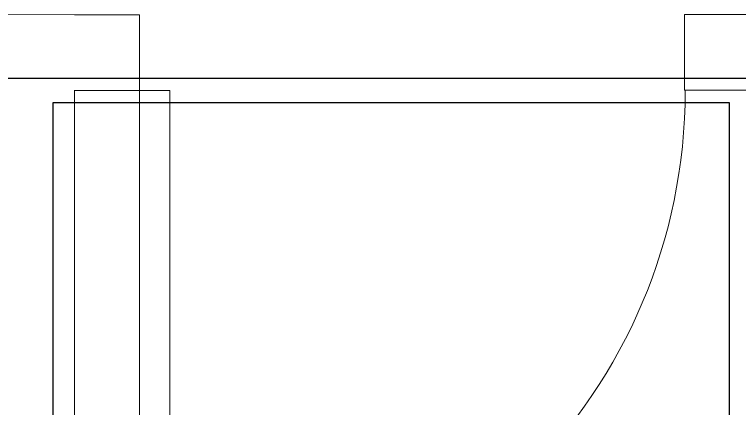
# Model space of a CAD drawing. Header units: inches. Extents: x 0 to 46333, y 12439 to 30520.
# Drawn here: x 16914 to 18110, y 16846 to 17497 of the extents above; entities that cross this region are included whole.
import ezdxf

# ---------------------------------------------------------------- set-up
doc = ezdxf.new("R2010")
doc.units = ezdxf.units.IN
doc.header["$MEASUREMENT"] = 0
doc.layers.add('DLX_FL1_CONT', color=7, linetype='Continuous', true_color=0x969696)
doc.layers.add('DOOR', color=2, linetype='Continuous', lineweight=0)
doc.layers.add('WALL', color=7, linetype='Continuous', lineweight=0)
doc.layers.add('v.p', color=7, linetype='Continuous')

# ---------------------------------------------------------------- blocks, each defined once
blk = doc.blocks.new('first floor civil')
at = {"layer": 'DOOR', "color": 9}
blk.add_lwpolyline([(599835.4, 123266.2), (599885.4, 123266.2), (599885.4, 122366.2), (599835.4, 122366.2)], close=True, dxfattribs=at)
blk.add_arc((599835.4, 123266.2), 900, 270, 0, dxfattribs=at)
at = {"layer": 'WALL', "color": 9}
for p, q in [((599835.4, 123391.4), (599495.7, 123391.6)), ((599835.4, 123391.4), (599728, 123391.4)), ((599835.3, 123263.9), (599835.4, 123391.4)), ((600734.1, 123266.6), (600734.2, 123391.6)), ((601042.2, 123391.8), (600734.2, 123391.6)), ((599835.3, 123266.4), (599728.1, 123266.4)), ((599728.2, 123266.9), (599728.2, 121516.4)), ((601041.6, 123266.8), (600734.1, 123266.6))]:
    blk.add_line(p, q, dxfattribs=at)

msp = doc.modelspace()

# ---------------------------------------------------------------- linework, layer by layer
at = {"layer": 'DLX_FL1_CONT'}
for points in [[(15736.6, 17391.4, 0), (19495.4, 17391.4, 0)], [(18093.3, 17350.7, 0), (16977.3, 17350.7, 0)], [(16977.3, 17350.7, 0), (16977.3, 15637.7, 0)], [(18093.3, 15637.7, 0), (18093.3, 17350.7, 0)]]:
    msp.add_polyline3d(points, dxfattribs=at)

# ---------------------------------------------------------------- block references
at = {"layer": 'v.p', "color": 1, "linetype": 'Continuous'}
msp.add_blockref('first floor civil', (-582715.1, -105895.1), dxfattribs=at)

doc.saveas('drawing.dxf')
